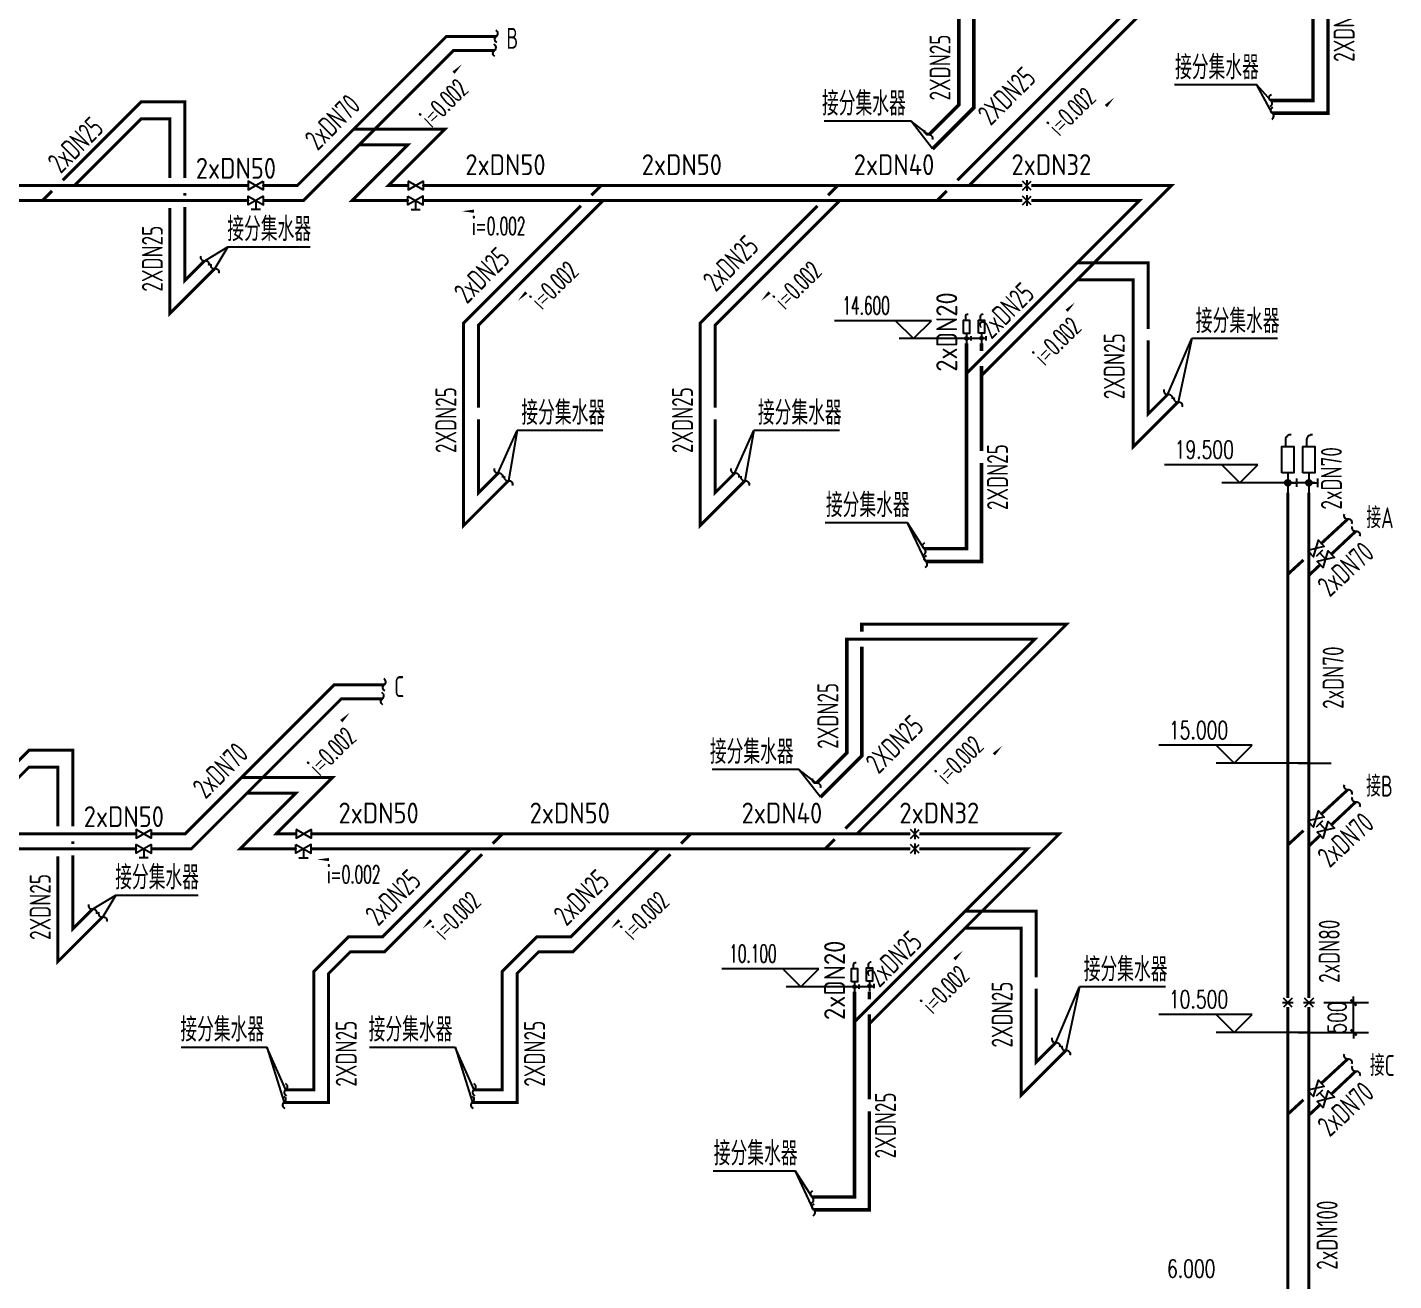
# Model space of a CAD drawing. Extents: x 1485827 to 1655027, y -76676 to -17276.
# Drawn here: x 1618871 to 1641707, y -63619 to -42672 of the extents above; entities that cross this region are included whole.
import ezdxf

# ---------------------------------------------------------------- set-up
doc = ezdxf.new("R2010")
doc.units = 0
doc.header["$LTSCALE"] = 1000
doc.header["$MEASUREMENT"] = 0
doc.linetypes.add('DASH', pattern=[0.35, 0.25, -0.1])
for name, color, linetype in [('6', 7, 'Continuous'), ('_TCH_MASK', 7, 'Continuous'), ('C-sheet(通用-图框)', 7, 'Continuous'), ('DIM-暖供水', 3, 'Continuous'), ('DIM_ELEV', 3, 'Continuous'), ('EQ-TH', 7, 'Continuous'), ('HDWG', 7, 'Continuous'), ('PIPE-地暖供', 4, 'Continuous'), ('PIPE-暖供水', 3, 'Continuous'), ('PIPE-暖回水', 2, 'DASH'), ('TH_DIM', 3, 'Continuous'), ('TH_TEXT', 7, 'Continuous'), ('THVAC_ELEV', 3, 'Continuous'), ('VALVE-暖供水', 7, 'Continuous'), ('VALVE-暖回水', 7, 'Continuous'), ('设备以及附件层', 7, 'Continuous')]:
    doc.layers.add(name, color=color, linetype=linetype)
doc.styles.add('_TCH_DIM', font='SIMPLEX', dxfattribs={"bigfont": 'GBCBIG'})
doc.styles.add('_TCH_DIM_T3', font='SIMPLEX', dxfattribs={"width": 0.705882, "bigfont": 'GBCBIG'})
doc.styles.add('_THVAC_DIM', font='SIMPLEX', dxfattribs={"width": 0.8, "height": 3.5, "bigfont": 'HZTXT'})
doc.styles.get("Standard").update_dxf_attribs({"font": 'gbenor.shx', "bigfont": 'gbcbig.shx'})
doc.styles.add('TSSD_Dimension', font='tssdeng.shx', dxfattribs={"width": 0.7, "bigfont": 'hztxt.shx'})
doc.styles.add('TSSD_Rein', font='Tssdeng.shx', dxfattribs={"width": 0.7, "bigfont": 'hztxt.shx'})
doc.dimstyles.new('_TCH_ARCH&&100', dxfattribs={"dimtxt": 297.5, "dimasz": 100, "dimexe": 250, "dimexo": 300, "dimgap": 126.25, "dimtad": 1, "dimdec": 0, "dimzin": 0, "dimdsep": 46, "dimtxsty": '_TCH_DIM_T3', "dimblk": 'ARCHTICK', "dimcen": 0.09, "dimclrt": 7, "dimazin": 2, "dimtfac": 1, "dimtdec": 0, "dimtix": 1, "dimtmove": 2, "dimatfit": 3, "dimfxl": 30, "dimtolj": 1, "dimtzin": 0, "dimarcsym": 0})

# ---------------------------------------------------------------- blocks, each defined once
blk = doc.blocks.new('$VALVE$00000779')
blk.add_lwpolyline([(58, 967, 0.432023), (-39, 887), (-39, 772)], format="xyb")
blk.add_lwpolyline([(-100, 332), (-100, 772), (100, 772), (100, 332)], close=True)
blk.add_lwpolyline([(0, 332), (0, 0)])
at = {"layer": '6'}
blk.add_lwpolyline([(144, 238), (144, 94)], dxfattribs=at)
at = {"layer": 'HDWG'}
blk.add_lwpolyline([(48, 166), (144, 166)], dxfattribs=at)
for radius in [48, 43.2, 38.4, 24, 14.4]:
    blk.add_circle((0, 166), radius, dxfattribs=at)
at = {"width": 0.8, "flags": 9}
for tag in ['YSIZE', 'XSIZE', 'XSIZE', 'YSIZE']:
    blk.add_attdef(tag, (0, 332), '', height=0.5, rotation=90, dxfattribs=at)
at = {"flags": 9}
for tag in ['XSIZE', 'YSIZE']:
    blk.add_attdef(tag, (0, 166), '', height=0.24, rotation=270, dxfattribs=at)
at = {"width": 0.8, "flags": 9}
for tag in ['YSIZE', 'XSIZE', 'XSIZE', 'YSIZE']:
    blk.add_attdef(tag, (0, 0), '', height=0.5, dxfattribs=at)
blk = doc.blocks.new('_ArchTick')
at = {"color": 0, "linetype": 'ByBlock', "const_width": 0.4}
blk.add_lwpolyline([(-0.5, -0.5), (0.5, 0.5)], dxfattribs=at)
blk = doc.blocks.new('*D29')
at = {"layer": 'Defpoints', "color": 0, "transparency": 16777216}
for p in [(1640238, -58972), (1641037, -58972), (1640238, -59472)]:
    blk.add_point(p, dxfattribs=at)
at = {"layer": 'TH_DIM', "color": 0, "lineweight": -2, "transparency": 16777216}
for p, q in [((1641037, -58972), (1641037, -58872)), ((1640538, -58972), (1641287, -58972)), ((1641037, -59472), (1641037, -58972)), ((1640538, -59472), (1641287, -59472)), ((1641037, -59472), (1641037, -59572))]:
    blk.add_line(p, q, dxfattribs=at)
at = {"layer": 'TH_DIM', "color": 0, "lineweight": -2, "transparency": 16777216, "xscale": 100, "yscale": 100, "zscale": 100}
for p, rotation in [((1641037, -58972), 270), ((1641037, -59472), 90)]:
    blk.add_blockref('_ArchTick', p, dxfattribs=dict(at, rotation=rotation))
at = {"layer": 'TH_DIM', "color": 7, "transparency": 16777216, "insert": (1640762, -59222), "char_height": 297.5, "attachment_point": 5, "rotation": 90, "style": '_TCH_DIM_T3'}
blk.add_mtext('\\A1;500', dxfattribs=at)
blk = doc.blocks.new('$VALVE$00000913')
blk.add_lwpolyline([(-128, -74), (128, 74), (128, -74), (-128, 74)], close=True)
for points in [[(-76, 149), (76, 149)], [(0, 0), (0, 149)]]:
    blk.add_lwpolyline(points)
for p in [(-128, 0), (128, 0)]:
    blk.add_point(p)
blk = doc.blocks.new('$VALVE$00000295')
blk.add_lwpolyline([(-125, 72), (-125, -72), (125, 72), (125, -72), (-125, 72)])
for p in [(-125, 0), (125, 0)]:
    blk.add_point(p)
blk = doc.blocks.new('$VALVE$00000780')
at = {"layer": '设备以及附件层'}
for points in [[(-37, -37), (37, 37)], [(37, -37), (-37, 37)], [(0, 45), (0, -45)]]:
    blk.add_lwpolyline(points, dxfattribs=at)
blk = doc.blocks.new('$ThvacSys$00000040')
at = {"elevation": 0}
blk.add_lwpolyline([(7, -101, -0.575183), (0, 0, 0.604745), (-11, 101, 16.924828)], format="xyb", dxfattribs=at)

msp = doc.modelspace()

# ---------------------------------------------------------------- hatches: boundary and pattern name
at = {"layer": 'PIPE-暖供水', "linetype": 'Continuous'}
for points in [[(1625995.2, -43057), (1625977.5, -43039.3), (1625984.8, -43032)], [(1625995.2, -43057), (1625995.2, -43032), (1625984.8, -43032)], [(1620773.1, -43918.8), (1620755.4, -43901.2), (1620762.8, -43893.8)], [(1620773.1, -43918.8), (1620773.1, -43893.8), (1620762.8, -43893.8)], [(1621503.6, -43918.8), (1621503.6, -43893.8), (1621528.6, -43893.8)], [(1621503.6, -43918.8), (1621528.6, -43918.8), (1621528.6, -43893.8)], [(1634441.5, -43963.8), (1634462.7, -43985), (1634471.5, -43976.2)], [(1634441.5, -43963.8), (1634471.5, -43963.8), (1634471.5, -43976.2)], [(1640359.7, -43894.5), (1640389.7, -43894.5), (1640389.7, -43924.5)], [(1640359.7, -43894.5), (1640359.7, -43924.5), (1640389.7, -43924.5)], [(1625231.7, -44635.9), (1625249.4, -44653.6), (1625292.1, -44610.9)], [(1625231.7, -44635.9), (1625231.7, -44610.9), (1625292.1, -44610.9)], [(1623484.9, -45567.2), (1623502.6, -45584.9), (1623495.3, -45592.2)], [(1623484.9, -45567.2), (1623484.9, -45592.2), (1623495.3, -45592.2)], [(1624300.4, -45567.2), (1624282.7, -45549.6), (1624240, -45592.2)], [(1624300.4, -45567.2), (1624300.4, -45592.2), (1624240, -45592.2)], [(1637458.5, -45567.2), (1637476.1, -45584.9), (1637518.8, -45542.2)], [(1637458.5, -45567.2), (1637458.5, -45542.2), (1637518.8, -45542.2)], [(1637603.6, -46608.9), (1637603.6, -46583.9), (1637628.6, -46583.9)], [(1637603.6, -46608.9), (1637628.6, -46608.9), (1637628.6, -46583.9)], [(1621503.6, -46903.7), (1621478.6, -46903.7), (1621478.6, -46964)], [(1621503.6, -46903.7), (1621521.3, -46921.4), (1621478.6, -46964)], [(1626411.2, -47650.4), (1626393.5, -47632.8), (1626386.2, -47640.1)], [(1626411.2, -47650.4), (1626386.2, -47650.4), (1626386.2, -47640.1)], [(1630365.3, -47650.4), (1630347.6, -47632.8), (1630340.3, -47640.1)], [(1630365.3, -47650.4), (1630340.3, -47650.4), (1630340.3, -47640.1)], [(1637603.6, -49135), (1637578.6, -49135), (1637578.6, -49195.3)], [(1637603.6, -49135), (1637621.2, -49152.6), (1637578.6, -49195.3)], [(1626411.2, -50450.6), (1626386.2, -50450.6), (1626386.2, -50511)], [(1626411.2, -50450.6), (1626428.9, -50468.3), (1626386.2, -50511)], [(1630365.3, -50450.6), (1630340.3, -50450.6), (1630340.3, -50511)], [(1630365.3, -50450.6), (1630383, -50468.3), (1630340.3, -50511)], [(1634568.1, -51385.8), (1634598.1, -51385.8), (1634598.1, -51415.8)], [(1634568.1, -51385.8), (1634568.1, -51415.8), (1634598.1, -51415.8)], [(1632567.8, -52896.9), (1632537.8, -52896.9), (1632537.8, -52871.9)], [(1632567.8, -52896.9), (1632567.8, -52871.9), (1632537.8, -52871.9)], [(1635709.6, -52896.9), (1635727.3, -52914.6), (1635770, -52871.9)], [(1635709.6, -52896.9), (1635709.6, -52871.9), (1635770, -52871.9)], [(1624121.5, -53892.5), (1624103.8, -53874.9), (1624111.1, -53867.5)], [(1624121.5, -53892.5), (1624121.5, -53867.5), (1624111.1, -53867.5)], [(1618899.4, -54754.4), (1618881.7, -54736.7), (1618889.1, -54729.4)], [(1618899.4, -54754.4), (1618899.4, -54729.4), (1618889.1, -54729.4)], [(1619629.9, -54754.4), (1619629.9, -54729.4), (1619654.9, -54729.4)], [(1619629.9, -54754.4), (1619654.9, -54754.4), (1619654.9, -54729.4)], [(1632567.8, -54799.3), (1632589, -54820.5), (1632597.8, -54811.7)], [(1632567.8, -54799.3), (1632597.8, -54799.3), (1632597.8, -54811.7)], [(1623358, -55471.4), (1623375.7, -55489.1), (1623418.4, -55446.4)], [(1623358, -55471.4), (1623358, -55446.4), (1623418.4, -55446.4)], [(1621611.2, -56402.8), (1621628.9, -56420.4), (1621621.6, -56427.8)], [(1621611.2, -56402.8), (1621611.2, -56427.8), (1621621.6, -56427.8)], [(1622426.7, -56402.8), (1622409, -56385.1), (1622366.3, -56427.8)], [(1622426.7, -56402.8), (1622426.7, -56427.8), (1622366.3, -56427.8)], [(1635584.8, -56402.8), (1635602.4, -56420.4), (1635645.1, -56377.8)], [(1635584.8, -56402.8), (1635584.8, -56377.8), (1635645.1, -56377.8)], [(1635729.9, -57444.5), (1635729.9, -57419.5), (1635754.9, -57419.5)], [(1635729.9, -57444.5), (1635754.9, -57444.5), (1635754.9, -57419.5)], [(1619629.9, -57739.2), (1619604.9, -57739.2), (1619604.9, -57799.6)], [(1619629.9, -57739.2), (1619647.6, -57756.9), (1619604.9, -57799.6)], [(1624239, -57871.2), (1624221.4, -57853.5), (1624228.7, -57846.2)], [(1624239, -57871.2), (1624239, -57846.2), (1624228.7, -57846.2)], [(1624809.4, -57871.2), (1624809.4, -57896.2), (1624819.8, -57896.2)], [(1624809.4, -57871.2), (1624827.1, -57888.9), (1624819.8, -57896.2)], [(1627387, -57871.2), (1627369.3, -57853.5), (1627376.6, -57846.2)], [(1627387, -57871.2), (1627387, -57846.2), (1627376.6, -57846.2)], [(1627957.4, -57871.2), (1627957.4, -57896.2), (1627967.7, -57896.2)], [(1627957.4, -57871.2), (1627975.1, -57888.9), (1627967.7, -57896.2)], [(1623657.1, -58453.1), (1623639.4, -58435.5), (1623632.1, -58442.8)], [(1623657.1, -58453.1), (1623632.1, -58453.1), (1623632.1, -58442.8)], [(1626805.1, -58453.1), (1626787.4, -58435.5), (1626780.1, -58442.8)], [(1626805.1, -58453.1), (1626780.1, -58453.1), (1626780.1, -58442.8)], [(1635729.9, -59970.5), (1635704.9, -59970.5), (1635704.9, -60030.9)], [(1635729.9, -59970.5), (1635747.5, -59988.2), (1635704.9, -60030.9)], [(1623657.1, -60427.3), (1623682.1, -60427.3), (1623682.1, -60452.3)], [(1623657.1, -60427.3), (1623657.1, -60452.3), (1623682.1, -60452.3)], [(1626805.1, -60427.3), (1626830.1, -60427.3), (1626830.1, -60452.3)], [(1626805.1, -60427.3), (1626805.1, -60452.3), (1626830.1, -60452.3)], [(1632694.4, -62221.3), (1632724.4, -62221.3), (1632724.4, -62251.3)], [(1632694.4, -62221.3), (1632694.4, -62251.3), (1632724.4, -62251.3)]]:
    msp.add_hatch(color=256, dxfattribs=at).paths.add_polyline_path(points)
at = {"layer": 'PIPE-暖回水', "linetype": 'DASH'}
for points in [[(1625872.2, -42826.4), (1625854.5, -42808.7), (1625861.8, -42801.4)], [(1625872.2, -42826.4), (1625872.2, -42801.4), (1625861.8, -42801.4)], [(1634691.5, -44013.8), (1634721.5, -44013.8), (1634721.5, -44026.2)], [(1634691.5, -44013.8), (1634712.7, -44035), (1634721.5, -44026.2)], [(1620773.1, -44201.7), (1620755.4, -44184), (1620762.8, -44176.7)], [(1620773.1, -44201.7), (1620773.1, -44176.7), (1620762.8, -44176.7)], [(1621253.6, -44201.7), (1621278.6, -44201.7), (1621278.6, -44176.7)], [(1621253.6, -44201.7), (1621253.6, -44176.7), (1621278.6, -44176.7)], [(1640609.7, -44106.6), (1640639.7, -44106.6), (1640639.7, -44136.6)], [(1640609.7, -44106.6), (1640609.7, -44136.6), (1640639.7, -44136.6)], [(1625845.2, -44376), (1625862.9, -44393.6), (1625905.6, -44351)], [(1625845.2, -44376), (1625845.2, -44351), (1625905.6, -44351)], [(1623381.4, -45317.2), (1623399.1, -45334.9), (1623391.7, -45342.2)], [(1623381.4, -45317.2), (1623381.4, -45342.2), (1623391.7, -45342.2)], [(1624903.9, -45317.2), (1624886.3, -45299.6), (1624843.6, -45342.2)], [(1624903.9, -45317.2), (1624903.9, -45342.2), (1624843.6, -45342.2)], [(1637991.3, -45317.2), (1638009, -45334.9), (1638051.7, -45292.2)], [(1637991.3, -45317.2), (1637991.3, -45292.2), (1638051.7, -45292.2)], [(1637353.6, -46891.8), (1637378.6, -46891.8), (1637378.6, -46866.8)], [(1637353.6, -46891.8), (1637353.6, -46866.8), (1637378.6, -46866.8)], [(1621253.6, -47453.7), (1621228.6, -47453.7), (1621228.6, -47514)], [(1621253.6, -47453.7), (1621271.3, -47471.4), (1621228.6, -47514)], [(1626161.2, -47617.6), (1626143.5, -47599.9), (1626136.2, -47607.2)], [(1626161.2, -47617.6), (1626136.2, -47617.6), (1626136.2, -47607.2)], [(1630115.3, -47617.6), (1630097.6, -47599.9), (1630090.3, -47607.2)], [(1630115.3, -47617.6), (1630090.3, -47617.6), (1630090.3, -47607.2)], [(1637353.6, -49685), (1637328.6, -49685), (1637328.6, -49745.3)], [(1637353.6, -49685), (1637371.2, -49702.6), (1637328.6, -49745.3)], [(1626161.2, -51000.6), (1626136.2, -51000.6), (1626136.2, -51061)], [(1626161.2, -51000.6), (1626178.9, -51018.3), (1626136.2, -51061)], [(1630115.3, -51000.6), (1630090.3, -51000.6), (1630090.3, -51061)], [(1630115.3, -51000.6), (1630133, -51018.3), (1630090.3, -51061)], [(1634818.1, -51597.9), (1634848.1, -51597.9), (1634848.1, -51627.9)], [(1634818.1, -51597.9), (1634818.1, -51627.9), (1634848.1, -51627.9)], [(1632817.8, -52646.9), (1632817.8, -52621.9), (1632787.8, -52621.9)], [(1632817.8, -52646.9), (1632787.8, -52646.9), (1632787.8, -52621.9)], [(1636242.4, -52646.9), (1636260.1, -52664.6), (1636302.8, -52621.9)], [(1636242.4, -52646.9), (1636242.4, -52621.9), (1636302.8, -52621.9)], [(1623998.5, -53661.9), (1623980.8, -53644.3), (1623988.1, -53636.9)], [(1623998.5, -53661.9), (1623998.5, -53636.9), (1623988.1, -53636.9)], [(1618899.4, -55037.2), (1618881.7, -55019.5), (1618889.1, -55012.2)], [(1618899.4, -55037.2), (1618899.4, -55012.2), (1618889.1, -55012.2)], [(1619379.9, -55037.2), (1619404.9, -55037.2), (1619404.9, -55012.2)], [(1619379.9, -55037.2), (1619379.9, -55012.2), (1619404.9, -55012.2)], [(1632817.8, -54849.3), (1632847.8, -54849.3), (1632847.8, -54861.7)], [(1632817.8, -54849.3), (1632839, -54870.5), (1632847.8, -54861.7)], [(1623971.5, -55211.5), (1623989.2, -55229.2), (1624031.9, -55186.5)], [(1623971.5, -55211.5), (1623971.5, -55186.5), (1624031.9, -55186.5)], [(1621507.7, -56152.8), (1621525.4, -56170.4), (1621518, -56177.8)], [(1621507.7, -56152.8), (1621507.7, -56177.8), (1621518, -56177.8)], [(1623030.2, -56152.8), (1623012.6, -56135.1), (1622969.9, -56177.8)], [(1623030.2, -56152.8), (1623030.2, -56177.8), (1622969.9, -56177.8)], [(1636117.6, -56152.8), (1636135.3, -56170.4), (1636178, -56127.8)], [(1636117.6, -56152.8), (1636117.6, -56127.8), (1636178, -56127.8)], [(1635479.9, -57727.3), (1635504.9, -57727.3), (1635504.9, -57702.3)], [(1635479.9, -57727.3), (1635479.9, -57702.3), (1635504.9, -57702.3)], [(1624271.9, -58121.2), (1624254.2, -58103.5), (1624261.5, -58096.2)], [(1624271.9, -58121.2), (1624271.9, -58096.2), (1624261.5, -58096.2)], [(1624842.3, -58121.2), (1624842.3, -58146.2), (1624852.6, -58146.2)], [(1624842.3, -58121.2), (1624860, -58138.9), (1624852.6, -58146.2)], [(1627419.8, -58121.2), (1627402.2, -58103.5), (1627409.5, -58096.2)], [(1627419.8, -58121.2), (1627419.8, -58096.2), (1627409.5, -58096.2)], [(1627990.2, -58121.2), (1627990.2, -58146.2), (1628000.6, -58146.2)], [(1627990.2, -58121.2), (1628007.9, -58138.9), (1628000.6, -58146.2)], [(1619379.9, -58289.2), (1619354.9, -58289.2), (1619354.9, -58349.6)], [(1619379.9, -58289.2), (1619397.6, -58306.9), (1619354.9, -58349.6)], [(1623907.1, -58486), (1623889.4, -58468.3), (1623882.1, -58475.6)], [(1623907.1, -58486), (1623882.1, -58486), (1623882.1, -58475.6)], [(1627055.1, -58486), (1627037.4, -58468.3), (1627030.1, -58475.6)], [(1627055.1, -58486), (1627030.1, -58486), (1627030.1, -58475.6)], [(1623907.1, -60639.4), (1623932.1, -60639.4), (1623932.1, -60664.4)], [(1623907.1, -60639.4), (1623907.1, -60664.4), (1623932.1, -60664.4)], [(1627055.1, -60639.4), (1627080.1, -60639.4), (1627080.1, -60664.4)], [(1627055.1, -60639.4), (1627055.1, -60664.4), (1627080.1, -60664.4)], [(1635479.9, -60520.5), (1635454.9, -60520.5), (1635454.9, -60580.9)], [(1635479.9, -60520.5), (1635497.5, -60538.2), (1635454.9, -60580.9)], [(1632944.4, -62433.5), (1632974.4, -62433.5), (1632974.4, -62463.5)], [(1632944.4, -62433.5), (1632944.4, -62463.5), (1632974.4, -62463.5)]]:
    msp.add_hatch(color=256, dxfattribs=at).paths.add_polyline_path(points)

# ---------------------------------------------------------------- linework, layer by layer
for p, q in [((1633641.3, -44240.4, 0), (1632190.9, -44240.4, 0)), ((1640110.9, -54971.9), (1640661.7, -54971.9)), ((1631767.6, -55076, 0), (1630317.2, -55076, 0)), ((1640110.9, -59471.9), (1640661.7, -59471.9))]:
    msp.add_line(p, q)
at = {"layer": '_TCH_MASK'}
for p, q in [((1639418.5, -43635.4), (1638043.5, -43635.4)), ((1621834.8, -46572.5), (1622223.9, -46339.3)), ((1622223.9, -46339.3), (1622003.6, -46703.7)), ((1622223.9, -46339.3), (1623598.9, -46339.3)), ((1637934.7, -48803.8), (1638332.4, -47875.6)), ((1638332.4, -47875.6), (1638103.5, -48935)), ((1639765.2, -47875.6), (1638332.4, -47875.6)), ((1626742.4, -50119.4), (1627059.1, -49409.4, 0)), ((1627059.1, -49409.4, 0), (1626911.2, -50250.6)), ((1628491.9, -49409.4, 0), (1627059.1, -49409.4, 0)), ((1630696.5, -50119.4), (1631013.2, -49409.4, 0)), ((1631013.2, -49409.4, 0), (1630865.3, -50250.6)), ((1632446.1, -49409.4, 0), (1631013.2, -49409.4, 0)), ((1633582.6, -50952.3), (1632207.6, -50952.3)), ((1619961.1, -57408), (1620350.2, -57174.8)), ((1620350.2, -57174.8), (1620129.9, -57539.2)), ((1620350.2, -57174.8), (1621725.2, -57174.8)), ((1636061, -59639.3), (1636458.7, -58711.1)), ((1636458.7, -58711.1), (1636229.8, -59770.5)), ((1637891.5, -58711.1), (1636458.7, -58711.1)), ((1621439.2, -59717.3), (1622872, -59717.3)), ((1622872, -59717.3), (1623161.9, -60639.4, 0)), ((1623188.7, -60427.3), (1622872, -59717.3)), ((1624587.2, -59717.3), (1626020, -59717.3)), ((1626020, -59717.3), (1626309.9, -60639.4, 0)), ((1626336.7, -60427.3), (1626020, -59717.3)), ((1631708.9, -61787.8), (1630333.9, -61787.8))]:
    msp.add_line(p, q, dxfattribs=at)
at = {"layer": 'C-sheet(通用-图框)'}
for p, q in [((1639678.1, -44106.7, 0), (1639418.5, -43635.4)), ((1639651.8, -43894.5), (1639418.5, -43635.4)), ((1634000.8, -44704.5), (1633641.3, -44240.4, 0)), ((1633935.7, -44469.6), (1633641.3, -44240.4, 0)), ((1634894.9, -47875.5), (1633439.9, -47875.5)), ((1633886.5, -51598, 0), (1633582.6, -50952.3)), ((1633860.2, -51385.8), (1633582.6, -50952.3)), ((1632127.1, -55540), (1631767.6, -55076, 0)), ((1632062, -55305.1), (1631767.6, -55076, 0)), ((1633009.6, -58706.9), (1631554.6, -58706.9)), ((1632012.8, -62433.5, 0), (1631708.9, -61787.8)), ((1631986.5, -62221.3), (1631708.9, -61787.8))]:
    msp.add_line(p, q, dxfattribs=at)
at = {"layer": 'DIM-暖供水'}
for points in [[(1625226.3, -44198.2, 0, 0, 0), (1626134.4, -43290.1, 0, 53.3, 0), (1625993, -43431.6, 0, 0, 0)], [(1636130.2, -44754.7, 0, 0, 0), (1637038.3, -43846.6, 0, 53.3, 0), (1636896.9, -43988, 0, 0, 0)], [(1627418.1, -45745.6, 0, 0, 0), (1626133.8, -45745.6, 0, 53.3, 0), (1626333.8, -45745.6, 0, 0, 0)], [(1627976.7, -46335.9, 0, 0, 0), (1627068.6, -47244, 0, 53.3, 0), (1627210.1, -47102.5, 0, 0, 0)], [(1632043, -46335.9, 0, 0, 0), (1631134.9, -47244, 0, 53.3, 0), (1631276.3, -47102.5, 0, 0, 0)], [(1635473.1, -48177.6, 0, 0, 0), (1636381.2, -47269.5, 0, 53.3, 0), (1636239.8, -47410.9, 0, 0, 0)], [(1623352.6, -55033.8, 0, 0, 0), (1624260.7, -54125.7, 0, 53.3, 0), (1624119.2, -54267.1, 0, 0, 0)], [(1634256.5, -55590.3, 0, 0, 0), (1635164.6, -54682.2, 0, 53.3, 0), (1635023.2, -54823.6, 0, 0, 0)], [(1624994.4, -56581.1, 0, 0, 0), (1623710.1, -56581.1, 0, 53.3, 0), (1623910.1, -56581.1, 0, 0, 0)], [(1626303, -56910.3, 0, 0, 0), (1625477.6, -57735.7, 0, 53.3, 0), (1625619.1, -57594.3, 0, 0, 0)], [(1629451, -56910.3, 0, 0, 0), (1628625.6, -57735.7, 0, 53.3, 0), (1628767, -57594.3, 0, 0, 0)], [(1633599.4, -59013.1, 0, 0, 0), (1634507.5, -58105, 0, 53.3, 0), (1634366.1, -58246.4, 0, 0, 0)]]:
    msp.add_lwpolyline(points, format="xyseb", dxfattribs=at)
at = {"layer": 'DIM_ELEV'}
for p, q in [((1639437.2, -49983.7), (1637877.2, -49983.7)), ((1639137.2, -50283.7), (1638837.2, -49983.7)), ((1639137.2, -50283.7), (1639437.2, -49983.7)), ((1640387.6, -50283.7), (1638837.2, -50283.7)), ((1639341.2, -54671.9), (1637781.2, -54671.9)), ((1639041.2, -54971.9), (1638741.2, -54671.9)), ((1639041.2, -54971.9), (1639341.2, -54671.9)), ((1640291.6, -54971.9), (1638741.2, -54971.9)), ((1639341.2, -59171.9), (1637781.2, -59171.9)), ((1639041.2, -59471.9), (1638741.2, -59171.9)), ((1639041.2, -59471.9), (1639341.2, -59171.9)), ((1640291.6, -59471.9), (1638741.2, -59471.9))]:
    msp.add_line(p, q, dxfattribs=at)
at = {"layer": 'PIPE-暖供水', "linetype": 'Continuous'}
for points, const_width in [([(1640359.7, -43894.5), (1640359.7, -40966.3)], 60), ([(1634415.9, -45228.8), (1637583.3, -42061.4)], 50), ([(1634441.5, -43963.8), (1634441.5, -42061.4)], 60), ([(1624416.3, -44635.9), (1625995.2, -43057)], 50), ([(1625995.2, -43057), (1626679.3, -43057)], 50), ([(1620773.1, -43918.8), (1619463.1, -45228.8)], 50), ([(1620773.1, -43918.8), (1621503.6, -43918.8)], 50), ([(1621503.6, -45192.2), (1621503.6, -43918.8)], 50), ([(1634441.5, -43963.8), (1633935.7, -44469.6)], 60), ([(1640359.7, -43894.5), (1639651.8, -43894.5)], 60), ([(1623484.9, -45567.2), (1624416.3, -44635.9)], 50), ([(1624300.4, -45567.2), (1625231.7, -44635.9)], 50), ([(1624416.3, -44635.9), (1625231.7, -44635.9)], 50), ([(1619286.3, -45405.6), (1619124.7, -45567.2)], 50), ([(1621503.6, -45484.5), (1621503.6, -45442.2)], 50), ([(1634077.5, -45567.2), (1634239.1, -45405.6)], 50), ([(1619124.7, -45567.2), (1618042.9, -45567.2)], 50), ([(1622561.6, -45567.2), (1619124.7, -45567.2)], 50), ([(1621503.6, -46903.7), (1621503.6, -45674.6)], 50), ([(1623484.9, -45567.2), (1622817.2, -45567.2)], 50), ([(1624300.4, -45567.2), (1625232.3, -45567.2)], 50), ([(1625488, -45567.2), (1628494.4, -45567.2)], 50), ([(1626411.2, -47650.4), (1628494.4, -45567.2)], 50), ([(1628494.4, -45567.2), (1632448.5, -45567.2)], 50), ([(1630365.3, -47650.4), (1632448.5, -45567.2)], 50), ([(1632448.5, -45567.2), (1634077.5, -45567.2)], 50), ([(1634077.5, -45567.2), (1635502.4, -45567.2)], 50), ([(1635652.4, -45567.2), (1637458.5, -45567.2)], 50), ([(1636416.8, -46608.9), (1637458.5, -45567.2)], 50), ([(1621503.6, -46903.7), (1621834.8, -46572.5)], 50), ([(1634568.1, -48457.6), (1636416.8, -46608.9)], 50), ([(1636416.8, -46608.9), (1637603.6, -46608.9)], 50), ([(1637603.6, -47715.8), (1637603.6, -46608.9)], 50), ([(1626411.2, -49031.4), (1626411.2, -47650.4)], 50), ([(1630365.3, -49031.4), (1630365.3, -47650.4)], 50), ([(1634568.1, -48457.6), (1634568.1, -47953.6)], 60), ([(1637603.6, -49135), (1637603.6, -47905.9)], 50), ([(1634568.1, -51385.8), (1634568.1, -48457.6)], 60), ([(1637603.6, -49135), (1637934.7, -48803.8)], 50), ([(1626411.2, -50450.6), (1626411.2, -49221.5)], 50), ([(1630365.3, -50450.6), (1630365.3, -49221.5)], 50), ([(1626411.2, -50450.6), (1626742.4, -50119.4)], 50), ([(1630365.3, -50450.6), (1630696.5, -50119.4)], 50), ([(1639938, -51815), (1639938, -50448.7)], 50), ([(1640499.8, -51296.7), (1640941.9, -50888.8)], 50), ([(1634568.1, -51385.8), (1633860.2, -51385.8)], 60), ([(1639938, -51815), (1640199.7, -51573.6)], 50), ([(1639938, -56338.3), (1639938, -51815)], 50), ([(1632542.2, -56064.4), (1635709.6, -52896.9)], 50), ([(1632567.8, -54799.3), (1632567.8, -52896.9)], 60), ([(1632567.8, -52896.9), (1635709.6, -52896.9)], 50), ([(1622542.5, -55471.4), (1624121.5, -53892.5)], 50), ([(1624121.5, -53892.5), (1624805.6, -53892.5)], 50), ([(1618899.4, -54754.4), (1617589.4, -56064.4)], 50), ([(1618899.4, -54754.4), (1619629.9, -54754.4)], 50), ([(1619629.9, -56027.8), (1619629.9, -54754.4)], 50), ([(1632567.8, -54799.3), (1632062, -55305.1)], 60), ([(1621611.2, -56402.8), (1622542.5, -55471.4)], 50), ([(1622426.7, -56402.8), (1623358, -55471.4)], 50), ([(1622542.5, -55471.4), (1623358, -55471.4)], 50), ([(1640499.8, -55819.9), (1640941.9, -55412.1)], 50), ([(1639938, -56338.3), (1640199.7, -56096.8)], 50), ([(1620687.9, -56402.8), (1617251, -56402.8)], 50), ([(1619629.9, -56320), (1619629.9, -56277.8)], 50), ([(1621611.2, -56402.8), (1620943.5, -56402.8)], 50), ([(1622426.7, -56402.8), (1623358.6, -56402.8)], 50), ([(1623614.3, -56402.8), (1626277.9, -56402.8)], 50), ([(1624809.4, -57871.2), (1626277.9, -56402.8)], 50), ([(1626277.9, -56402.8), (1629425.8, -56402.8)], 50), ([(1627957.4, -57871.2), (1629425.8, -56402.8)], 50), ([(1629425.8, -56402.8), (1632203.8, -56402.8)], 50), ([(1632203.8, -56402.8), (1632365.4, -56241.2)], 50), ([(1632203.8, -56402.8), (1633628.7, -56402.8)], 50), ([(1633778.7, -56402.8), (1635584.8, -56402.8)], 50), ([(1634543.1, -57444.5), (1635584.8, -56402.8)], 50), ([(1639938, -58896.9), (1639938, -56338.3)], 50), ([(1619629.9, -57739.2), (1619629.9, -56510.1)], 50), ([(1619629.9, -57739.2), (1619961.1, -57408)], 50), ([(1632694.4, -59293.1), (1634543.1, -57444.5)], 50), ([(1634543.1, -57444.5), (1635729.9, -57444.5)], 50), ([(1635729.9, -58551.3), (1635729.9, -57444.5)], 50), ([(1623657.1, -58453.1), (1624239, -57871.2)], 50), ([(1624809.4, -57871.2), (1624239, -57871.2)], 50), ([(1626805.1, -58453.1), (1627387, -57871.2)], 50), ([(1627957.4, -57871.2), (1627387, -57871.2)], 50), ([(1623657.1, -60427.3), (1623657.1, -58453.1)], 50), ([(1626805.1, -60427.3), (1626805.1, -58453.1)], 50), ([(1632694.4, -59293.1), (1632694.4, -58789.2)], 60), ([(1635729.9, -59970.5), (1635729.9, -58741.4)], 50), ([(1639938, -60838.3), (1639938, -59046.9)], 50), ([(1632694.4, -62221.3), (1632694.4, -59293.1)], 60), ([(1635729.9, -59970.5), (1636061, -59639.3)], 50), ([(1640499.8, -60319.9), (1640941.9, -59912.1)], 50), ([(1623657.1, -60427.3), (1623188.7, -60427.3)], 50), ([(1626805.1, -60427.3), (1626336.7, -60427.3)], 50), ([(1639938, -60838.3), (1640199.7, -60596.8)], 50), ([(1639938, -64771.9), (1639938, -60838.3)], 50), ([(1632694.4, -62221.3), (1631986.5, -62221.3)], 60)]:
    msp.add_lwpolyline(points, dxfattribs=dict(at, const_width=const_width))
at = {"layer": 'PIPE-暖回水', "linetype": 'DASH'}
for points, const_width in [([(1634610.3, -45317.2), (1638116.1, -41811.4)], 50), ([(1634691.5, -44013.8), (1634691.5, -42186.4)], 60), ([(1640609.7, -44106.6), (1640609.7, -42462.3)], 60), ([(1624322.7, -44376), (1625872.2, -42826.4)], 50), ([(1625872.2, -42826.4), (1626711.6, -42826.4)], 50), ([(1634691.5, -44013.8), (1634000.8, -44704.5)], 60), ([(1619657.6, -45317.2), (1620773.1, -44201.7)], 50), ([(1620773.1, -44201.7), (1621253.6, -44201.7)], 50), ([(1621253.6, -45192.2), (1621253.6, -44201.7)], 50), ([(1640609.7, -44106.6), (1639678.3, -44106.6)], 60), ([(1623381.4, -45317.2), (1624322.7, -44376)], 50), ([(1624322.7, -44376), (1625845.2, -44376)], 50), ([(1624903.9, -45317.2), (1625845.2, -44376)], 50), ([(1619657.6, -45317.2), (1618010.1, -45317.2)], 50), ([(1622561.5, -45317.2), (1619657.6, -45317.2)], 50), ([(1623381.4, -45317.2), (1622811.9, -45317.2)], 50), ([(1624903.9, -45317.2), (1625237.7, -45317.2)], 50), ([(1625488.1, -45317.2), (1628461.6, -45317.2)], 50), ([(1628300, -45478.8), (1628461.6, -45317.2)], 50), ([(1628461.6, -45317.2), (1632415.7, -45317.2)], 50), ([(1632254.1, -45478.8), (1632415.7, -45317.2)], 50), ([(1632415.7, -45317.2), (1634610.3, -45317.2)], 50), ([(1634610.3, -45317.2), (1635502.4, -45317.2)], 50), ([(1635652.4, -45317.2), (1637991.3, -45317.2)], 50), ([(1636416.8, -46891.8), (1637991.3, -45317.2)], 50), ([(1621253.6, -47453.7), (1621253.6, -45692.2)], 50), ([(1626161.2, -47617.6), (1628123.2, -45655.6)], 50), ([(1630115.3, -47617.6), (1632077.3, -45655.6)], 50), ([(1621253.6, -47453.7), (1622003.6, -46703.7)], 50), ([(1634818.1, -48490.4), (1636416.8, -46891.8)], 50), ([(1636416.8, -46891.8), (1637353.6, -46891.8)], 50), ([(1637353.6, -49685), (1637353.6, -46891.8)], 50), ([(1626161.2, -51000.6), (1626161.2, -47617.6)], 50), ([(1630115.3, -51000.6), (1630115.3, -47617.6)], 50), ([(1634818.1, -48082.6), (1634818.1, -47951.2)], 60), ([(1634818.1, -48490.4), (1634818.1, -48332.6)], 60), ([(1634818.1, -49753.2), (1634818.1, -48490.4)], 60), ([(1637353.6, -49685), (1638103.5, -48935)], 50), ([(1634818.1, -51597.9), (1634818.1, -49953.6)], 60), ([(1626161.2, -51000.6), (1626911.2, -50250.6)], 50), ([(1630115.3, -51000.6), (1630865.3, -50250.6)], 50), ([(1640291.6, -51829.9), (1640291.6, -50449.5)], 50), ([(1640666, -51478), (1641076.3, -51092.5)], 50), ([(1634818.1, -51597.9), (1633886.7, -51597.9)], 60), ([(1640291.6, -51829.9), (1640479.7, -51653.1)], 50), ([(1640291.6, -56353.2), (1640291.6, -51829.9)], 50), ([(1632736.6, -56152.8), (1636242.4, -52646.9)], 50), ([(1632817.8, -52771.9), (1632817.8, -52646.9)], 60), ([(1632817.8, -52646.9), (1636242.4, -52646.9)], 50), ([(1632817.8, -54849.3), (1632817.8, -53021.9)], 60), ([(1622449, -55211.5), (1623998.5, -53661.9)], 50), ([(1623998.5, -53661.9), (1624837.9, -53661.9)], 50), ([(1617783.9, -56152.8), (1618899.4, -55037.2)], 50), ([(1618899.4, -55037.2), (1619379.9, -55037.2)], 50), ([(1619379.9, -56027.8), (1619379.9, -55037.2)], 50), ([(1632817.8, -54849.3), (1632127.1, -55540)], 60), ([(1621507.7, -56152.8), (1622449, -55211.5)], 50), ([(1622449, -55211.5), (1623971.5, -55211.5)], 50), ([(1623030.2, -56152.8), (1623971.5, -55211.5)], 50), ([(1640666, -56001.3), (1641076.3, -55615.7)], 50), ([(1620687.8, -56152.8), (1617783.9, -56152.8)], 50), ([(1621507.7, -56152.8), (1620938.2, -56152.8)], 50), ([(1623030.2, -56152.8), (1623364, -56152.8)], 50), ([(1623614.4, -56152.8), (1626810.7, -56152.8)], 50), ([(1626649.1, -56314.4), (1626810.7, -56152.8)], 50), ([(1626810.7, -56152.8), (1629958.7, -56152.8)], 50), ([(1629797.1, -56314.4), (1629958.7, -56152.8)], 50), ([(1629958.7, -56152.8), (1632736.6, -56152.8)], 50), ([(1632736.6, -56152.8), (1633628.7, -56152.8)], 50), ([(1633778.7, -56152.8), (1636117.6, -56152.8)], 50), ([(1634543.1, -57727.3), (1636117.6, -56152.8)], 50), ([(1640291.6, -56353.2), (1640479.7, -56176.4)], 50), ([(1640291.6, -58896.9), (1640291.6, -56353.2)], 50), ([(1619379.9, -58289.2), (1619379.9, -56527.8)], 50), ([(1624842.3, -58121.2), (1626472.3, -56491.2)], 50), ([(1627990.2, -58121.2), (1629620.3, -56491.2)], 50), ([(1619379.9, -58289.2), (1620129.9, -57539.2)], 50), ([(1632944.4, -59326), (1634543.1, -57727.3)], 50), ([(1634543.1, -57727.3), (1635479.9, -57727.3)], 50), ([(1635479.9, -60520.5), (1635479.9, -57727.3)], 50), ([(1623907.1, -58486), (1624271.9, -58121.2)], 50), ([(1624842.3, -58121.2), (1624271.9, -58121.2)], 50), ([(1627055.1, -58486), (1627419.8, -58121.2)], 50), ([(1627990.2, -58121.2), (1627419.8, -58121.2)], 50), ([(1623907.1, -60639.4), (1623907.1, -58486)], 50), ([(1627055.1, -60639.4), (1627055.1, -58486)], 50), ([(1632944.4, -58918.1), (1632944.4, -58787.3)], 60), ([(1632944.4, -59326), (1632944.4, -59168.1)], 60), ([(1640291.6, -60853.2), (1640291.6, -59046.9)], 50), ([(1632944.4, -60588.7), (1632944.4, -59326)], 60), ([(1635479.9, -60520.5), (1636229.8, -59770.5)], 50), ([(1640666, -60501.3), (1641076.3, -60115.7)], 50), ([(1623907.1, -60639.4), (1623162.2, -60639.4)], 50), ([(1627055.1, -60639.4), (1626310.1, -60639.4)], 50), ([(1640291.6, -60853.2), (1640479.7, -60676.4)], 50), ([(1632944.4, -62433.5), (1632944.4, -60789.2)], 60), ([(1640291.6, -64771.9), (1640291.6, -60853.2)], 50), ([(1632944.4, -62433.5), (1632013, -62433.5)], 60)]:
    msp.add_lwpolyline(points, dxfattribs=dict(at, const_width=const_width))
at = {"layer": 'THVAC_ELEV'}
for p, q in [((1633983.5, -47575.5), (1632363.7, -47575.5)), ((1633683.5, -47875.5), (1633383.5, -47575.5)), ((1633683.5, -47875.5), (1633983.5, -47575.5)), ((1632098.2, -58406.9), (1630478.4, -58406.9)), ((1631798.2, -58706.9), (1631498.2, -58406.9)), ((1631798.2, -58706.9), (1632098.2, -58406.9))]:
    msp.add_line(p, q, dxfattribs=at)

# ---------------------------------------------------------------- block references
at = {"layer": 'EQ-TH'}
for p in [(1626711.6, -42826.4), (1626679.3, -43057), (1624837.9, -53661.9), (1624805.6, -53892.5)]:
    msp.add_blockref('$ThvacSys$00000040', p, dxfattribs=at)
at = {"layer": 'EQ-TH', "yscale": -1}
for p, rotation in [((1639651.8, -43894.5), 180.0000000000067), ((1639678.3, -44106.6), 180.0000000000067), ((1633935.7, -44469.6), 225.0000000000067), ((1621834.8, -46572.5), 45.00000000000371), ((1622003.6, -46703.7), 45.00000000000373), ((1637934.7, -48803.8), 45.00000000000371), ((1638103.5, -48935), 45.00000000000373), ((1626742.4, -50119.4), 45.00000000000371), ((1626911.2, -50250.6), 45.00000000000373), ((1630696.5, -50119.4), 45.00000000000371), ((1630865.3, -50250.6), 45.00000000000373), ((1640941.9, -50888.8), 42.53972989349342), ((1641076.3, -51092.5), 42.53972989349342), ((1633860.2, -51385.8), 180.0000000000067), ((1633886.7, -51597.9), 180.0000000000067), ((1632062, -55305.1), 225.0000000000067), ((1640941.9, -55412.1), 42.53972989349342), ((1641076.3, -55615.7), 42.53972989349342), ((1619961.1, -57408), 45.00000000000371), ((1620129.9, -57539.2), 45.00000000000373), ((1636061, -59639.3), 45.00000000000371), ((1636229.8, -59770.5), 45.00000000000373), ((1640941.9, -59912.1), 42.53972989349342), ((1641076.3, -60115.7), 42.53972989349342), ((1631986.5, -62221.3), 180.0000000000067), ((1632013, -62433.5), 180.0000000000067)]:
    msp.add_blockref('$ThvacSys$00000040', p, dxfattribs=dict(at, rotation=rotation))
at = {"layer": 'EQ-TH', "rotation": 179.9999999999827}
for p in [(1623188.7, -60427.3), (1626336.7, -60427.3), (1623162.2, -60639.4), (1626310.1, -60639.4)]:
    msp.add_blockref('$ThvacSys$00000040', p, dxfattribs=at)
at = {"layer": 'VALVE-暖供水', "yscale": -1, "rotation": 180}
for p in [(1622686.7, -45317.2), (1620813, -56152.8)]:
    msp.add_blockref('$VALVE$00000295', p, dxfattribs=at)
at = {"layer": 'VALVE-暖供水'}
for name, p in [('$VALVE$00000295', (1625362.9, -45317.2)), ('$VALVE$00000779', (1639938, -50448.7)), ('$VALVE$00000779', (1640291.6, -50449.5)), ('$VALVE$00000295', (1623489.2, -56152.8))]:
    msp.add_blockref(name, p, dxfattribs=at)
for name, p, xscale, yscale, zscale in [('$VALVE$00000780', (1635577.4, -45317.2), 2, 2, 2), ('$VALVE$00000780', (1635577.4, -45567.2), 2, 2, 2), ('$VALVE$00000779', (1634568.1, -47953.6), 0.5, 0.5, 0.5), ('$VALVE$00000779', (1634818.1, -47951.2), 0.5, 0.5, 0.5), ('$VALVE$00000780', (1633703.7, -56152.8), 2, 2, 2), ('$VALVE$00000780', (1633703.7, -56402.8), 2, 2, 2), ('$VALVE$00000779', (1632694.4, -58789.2), 0.5, 0.5, 0.5), ('$VALVE$00000779', (1632944.4, -58778.6), 0.5, 0.5, 0.5)]:
    msp.add_blockref(name, p, dxfattribs=dict(at, xscale=xscale, yscale=yscale, zscale=zscale))
at = {"layer": 'VALVE-暖供水', "rotation": 42.69727672211123}
for p in [(1640407.8, -51381.6), (1640407.8, -55904.8), (1640407.8, -60404.8)]:
    msp.add_blockref('$VALVE$00000295', p, dxfattribs=at)
at = {"layer": 'VALVE-暖回水'}
for p, rotation in [((1622689.4, -45567.2), 180), ((1640572.8, -51565.6), 43.222731861729), ((1640572.8, -56088.8), 43.222731861729), ((1620815.7, -56402.8), 180), ((1640572.8, -60588.8), 43.222731861729)]:
    msp.add_blockref('$VALVE$00000913', p, dxfattribs=dict(at, rotation=rotation))
at = {"layer": 'VALVE-暖回水', "yscale": -1}
for p in [(1625360.2, -45567.2), (1623486.5, -56402.8)]:
    msp.add_blockref('$VALVE$00000913', p, dxfattribs=at)
at = {"layer": 'VALVE-暖回水', "xscale": 2, "yscale": 2, "zscale": 2, "rotation": 90}
for p in [(1639938, -58971.9), (1640291.6, -58971.9)]:
    msp.add_blockref('$VALVE$00000780', p, dxfattribs=at)

# ---------------------------------------------------------------- texts
at = {"layer": 'DIM-暖供水', "color": 7, "style": '_THVAC_DIM', "width": 0.564706}
for p in [(1625627.3, -44358.7), (1636116.4, -44500.3), (1627469.7, -47404.4), (1631536, -47404.4), (1635874.2, -48338), (1623753.6, -55194.2), (1634242.6, -55335.8), (1625837.3, -57937.5), (1628985.3, -57937.5), (1634000.5, -59173.6)]:
    msp.add_text('i=0.002', height=297.5, rotation=45, dxfattribs=at).set_placement(p)
for p in [(1626304, -46142.7), (1623880.3, -56978.2)]:
    msp.add_text('i=0.002', height=297.5, dxfattribs=at).set_placement(p)
at = {"layer": 'DIM_ELEV', "color": 7, "style": '_TCH_DIM', "width": 0.705882}
for s, p in [('19.500', (1638047.2, -49878.7)), ('15.000', (1637951.2, -54566.9)), ('10.500', (1637951.2, -59066.9)), ('6.000', (1637919.2, -63566.9))]:
    msp.add_text(s, height=297.5, dxfattribs=at).set_placement(p)
at = {"layer": 'PIPE-地暖供', "style": 'TSSD_Dimension', "width": 0.7}
for s, rotation, p in [('2XDN25', 90, (1641053.2, -43249.8)), ('2XDN25', 90, (1634299.7, -43895.5)), ('2XDN25', 45, (1634973.1, -44330.7)), ('2xDN70', 45, (1623724.6, -44748.3)), ('2xDN25', 45, (1619427.9, -45130.9)), ('2XDN25', 90, (1621135, -47089.9)), ('2xDN25', 45, (1626218.9, -47308.8)), ('2xDN25', 45, (1630378.4, -47108.6)), ('2xDN25', 45, (1634986.1, -47899.4)), ('2XDN25', 90, (1637211.9, -48887.9)), ('2XDN25', 90, (1626042.6, -49788.2)), ('2XDN25', 90, (1629996.7, -49788.2)), ('2XDN25', 90, (1635261.6, -50741.1)), ('2XDN25', 90, (1632426, -54731)), ('2XDN25', 45, (1633099.4, -55166.3)), ('2xDN70', 45, (1621850.9, -55583.8)), ('2XDN25', 90, (1619261.3, -57925.4)), ('2xDN25', 45, (1624734.9, -57709.2)), ('2xDN25', 45, (1627882.9, -57709.2)), ('2xDN25', 45, (1633112.4, -58735)), ('2XDN25', 90, (1635338.2, -59723.5)), ('2XDN25', 90, (1624375.7, -60377.3)), ('2XDN25', 90, (1627523.7, -60377.3)), ('2XDN25', 90, (1633387.9, -61576.7))]:
    msp.add_text(s, height=350, rotation=rotation, dxfattribs=at).set_placement(p)
for p in [(1638053.7, -43541.4), (1632152.6, -44146.4), (1622213, -46245.2), (1638400.4, -47781.5), (1627127.1, -49315.4), (1631081.2, -49315.4), (1632217.8, -50858.3), (1630278.9, -54982), (1620339.3, -57080.8), (1636526.7, -58617.1), (1621428.3, -59623.2), (1624576.2, -59623.2), (1630344.1, -61693.8)]:
    msp.add_text('接分集水器', height=400, dxfattribs=at).set_placement(p)
at = {"layer": 'TH_TEXT', "style": 'TSSD_Rein', "width": 0.7}
for s, p in [('B', (1626876.8, -43031.1)), ('接', (1641251.6, -51043.8)), ('A', (1641496.6, -51043.8)), ('C', (1625003.1, -53866.6)), ('接', (1641248.8, -55529.1)), ('B', (1641493.8, -55529.1)), ('接', (1641311.4, -60197.7)), ('C', (1641556.4, -60197.7))]:
    msp.add_text(s, height=350, dxfattribs=at).set_placement(p)
at = {"layer": 'TH_TEXT'}
for s, p in [('2xDN50', (1621686.9, -45203.5)), ('2xDN50', (1626191.5, -45143)), ('2xDN50', (1629139.7, -45143)), ('2xDN40', (1632682.3, -45143)), ('2xDN32', (1635320.1, -45143)), ('2xDN50', (1619813.2, -56039.1)), ('2xDN50', (1624071.8, -55978.6)), ('2xDN50', (1627266, -55978.6)), ('2xDN40', (1630808.6, -55978.6)), ('2xDN32', (1633446.4, -55978.6))]:
    msp.add_text(s, height=350, dxfattribs=at).set_placement(p)
for p in [(1634412.2, -48428.1), (1632538.5, -59263.6)]:
    msp.add_text('2xDN20', height=350, rotation=90, dxfattribs=at).set_placement(p)
at = {"layer": 'TH_TEXT', "style": 'TSSD_Rein', "width": 0.7}
for s, rotation, p in [('2xDN70', 90, (1640841.7, -50732.6)), ('2xDN70', 42.53973, (1640637.8, -52208.3)), ('2xDN70', 90, (1640871, -54063.4)), ('2xDN70', 42.53973, (1640637.8, -56731.6)), ('2xDN80', 90, (1640805.3, -58642.6)), ('2xDN70', 42.53973, (1640637.8, -61231.6)), ('2xDN100', 90, (1640769.7, -63437.3))]:
    msp.add_text(s, height=350, rotation=rotation, dxfattribs=at).set_placement(p)
at = {"layer": 'THVAC_ELEV', "color": 7, "style": '_THVAC_DIM', "width": 0.564706}
for s, p in [('14.600', (1632493.7, -47470.5)), ('10.100', (1630602, -58301.9))]:
    msp.add_text(s, height=297.5, dxfattribs=at).set_placement(p)

# ---------------------------------------------------------------- dimensions: what is measured, and where the dimension line sits
at = {"layer": 'TH_DIM'}
dim = msp.add_aligned_dim(p1=(1640238, -59471.9), p2=(1640238, -58971.9), distance=-799.5, dimstyle='_TCH_ARCH&&100', dxfattribs=at)
dim.commit()
dim.dimension.update_dxf_attribs({"geometry": '*D29', "text_midpoint": (1640762.5, -59221.9)})

doc.saveas('drawing.dxf')
